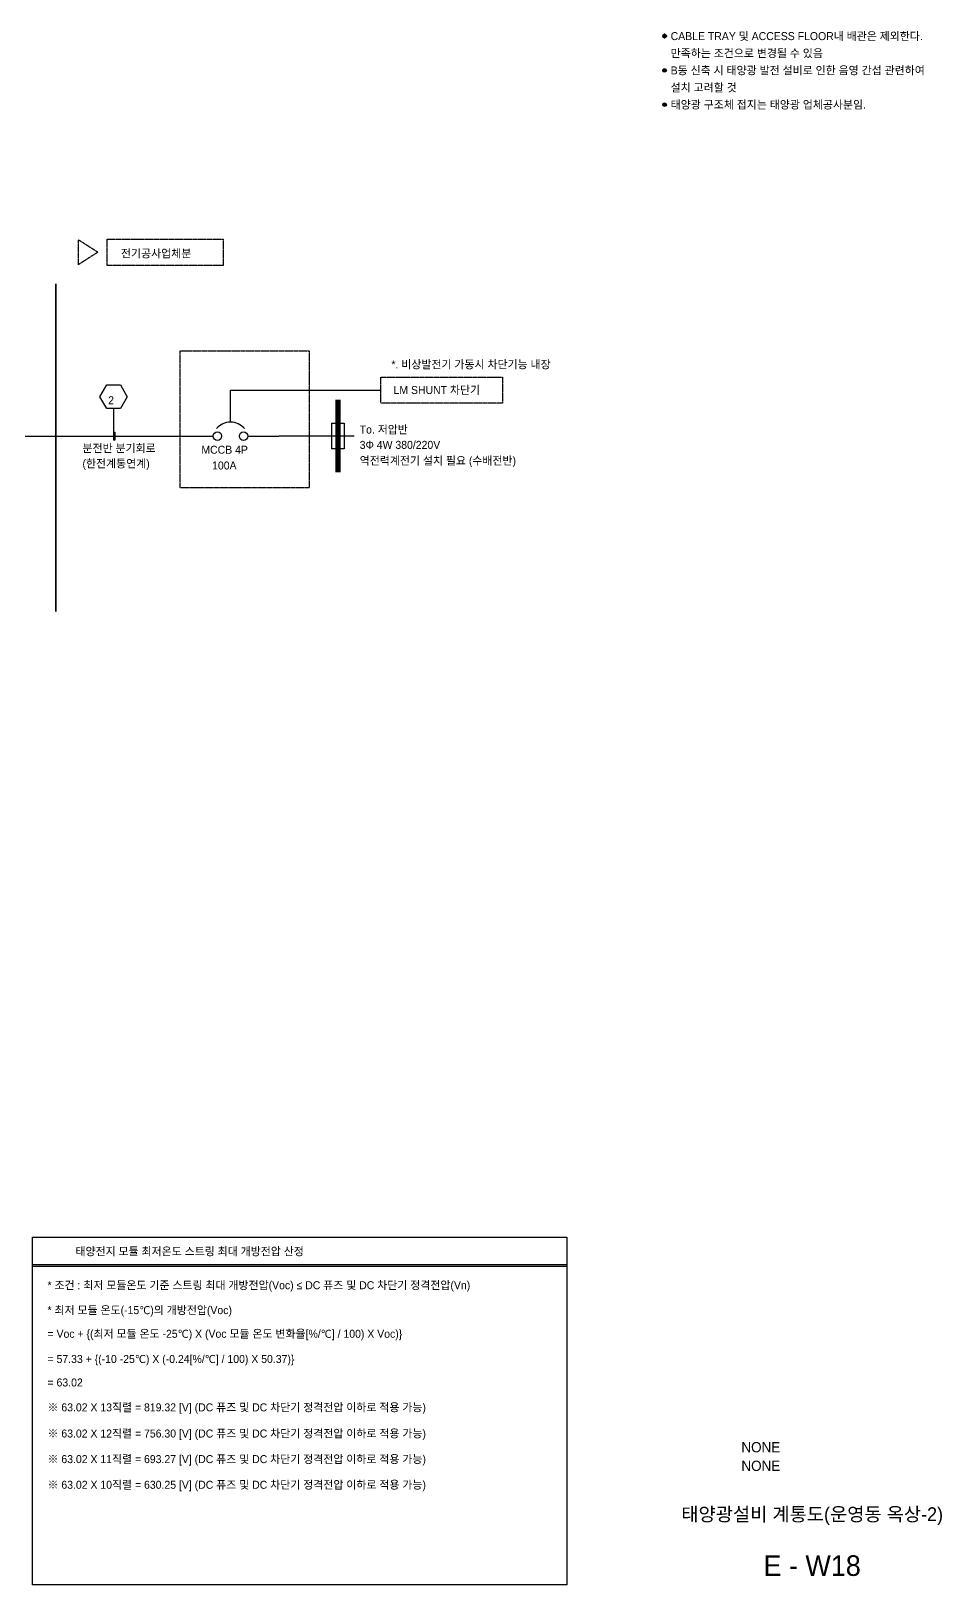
# Model space of a CAD drawing. Header units: millimetres. Extents: x 37541 to 999880, y 4425 to 1416340.
# Drawn here: x 669542 to 749198, y 1280400 to 1416340 of the extents above; entities that cross this region are included whole.
import ezdxf
from ezdxf.enums import TextEntityAlignment as Align

# ---------------------------------------------------------------- set-up
doc = ezdxf.new("R2010")
doc.units = ezdxf.units.MM
doc.header["$LTSCALE"] = 150
doc.linetypes.add('DASHED', pattern=[0.75, 0.5, -0.25])
doc.linetypes.add('DASHEDX2', pattern=[1.5, 1, -0.5])
for name, color, linetype in [('-----20 General Symbol', 3, 'Continuous'), ('-----29 Cable Schedule', 1, 'Continuous'), ('-----29 Indicator', 1, 'Continuous'), ('-----30 Text', 2, 'Continuous'), ('-----41 Drawing Title', 2, 'Continuous'), ('-----42 Drawing Number', 2, 'Continuous'), ('-----43 Drawing Scale', 3, 'Continuous'), ('1', 1, 'Continuous'), ('4', 4, 'Continuous')]:
    doc.layers.add(name, color=color, linetype=linetype)
doc.styles.add('ELEC', font='')
doc.styles.get('ELEC').set_extended_font_data('Dotum')

# ---------------------------------------------------------------- blocks, each defined once
blk = doc.blocks.new('SSH-20260319.160627')
at = {"layer": '-----30 Text'}
h = blk.add_hatch(color=256, dxfattribs=at)
edge = h.paths.add_edge_path()
edge.add_arc((15986, 33771), 160, 0, 360)
blk.add_circle((15986, 33771), 160, dxfattribs=at)
for p in [(15827, 33771), (15986, 33931), (15986, 33611), (16146, 33771)]:
    blk.add_point(p, dxfattribs=at)
at = {"layer": '-----30 Text', "style": 'ELEC'}
for s, p in [('CABLE TRAY 및 ACCESS FLOOR내 배관은 제외한다.', (16522, 33771)), ('만족하는 조건으로 변경될 수 있음', (16522, 32271))]:
    blk.add_text(s, height=700, dxfattribs=at).set_placement(p, align=Align.MIDDLE_LEFT)

msp = doc.modelspace()

# ---------------------------------------------------------------- hatches: boundary and pattern name
at = {"layer": '-----30 Text'}
h = msp.add_hatch(color=256, dxfattribs=at)
edge = h.paths.add_edge_path()
edge.add_arc((724939.238, 1412900.002), 159.864, 0, 360)
h = msp.add_hatch(color=256, dxfattribs=at)
edge = h.paths.add_edge_path()
edge.add_arc((724939.238, 1409900.002), 159.864, 0, 360)

# ---------------------------------------------------------------- linework, layer by layer
at = {"layer": '-----20 General Symbol', "const_width": 460.04, "elevation": 132.703}
msp.add_lwpolyline([(696384.723, 1384082.557), (696384.723, 1377723.668)], dxfattribs=at)
at = {"layer": '-----20 General Symbol', "elevation": 132.703}
msp.add_lwpolyline([(695845.641, 1382025.326), (696923.806, 1382025.326), (696923.806, 1379780.899), (695845.641, 1379780.899)], close=True, dxfattribs=at)
at = {"layer": '-----20 General Symbol'}
for centre in [(685836.885, 1380903.112), (688125.24, 1380903.112)]:
    msp.add_circle(centre, 367.771, dxfattribs=at)
msp.add_arc((686981.062, 1380503.433), 1624.378, 41.08803627, 138.91196373, dxfattribs=at)
at = {"layer": '-----29 Cable Schedule'}
msp.add_lwpolyline([(669651.841, 1310825.129), (716400, 1310825.129), (716400, 1280400.002), (669651.841, 1280400.002)], close=True, dxfattribs=at)
for points in [[(669651.841, 1308441.124), (716400, 1308441.124)], [(669651.841, 1308283.809), (716400, 1308283.809)]]:
    msp.add_lwpolyline(points, dxfattribs=at)
at = {"layer": '-----29 Indicator', "color": 1, "linetype": 'Continuous'}
for p, q in [((676754.606, 1383314.747), (676754.606, 1380556.535)), ((676754.606, 1381249.689), (676874.323, 1381249.689)), ((676874.323, 1381249.689), (676874.323, 1380556.535)), ((676874.323, 1380556.535), (676754.606, 1380556.535))]:
    msp.add_line(p, q, dxfattribs=at)
at = {"layer": '-----29 Indicator', "color": 1, "linetype": 'Continuous', "elevation": 132.703}
msp.add_lwpolyline([(676156.993, 1383314.747), (675559.38, 1384349.843), (676156.993, 1385384.939), (677352.219, 1385384.939), (677949.832, 1384349.843), (677352.219, 1383314.747)], close=True, dxfattribs=at)
at = {"layer": '-----30 Text'}
for centre in [(724939.238, 1412900.002), (724939.238, 1409900.002)]:
    msp.add_circle(centre, 159.864, dxfattribs=at)
at = {"layer": '1', "linetype": 'DASHEDX2', "ltscale": 0.1}
for p, q in [((673671.109, 1398077.889), (673671.109, 1395899.019)), ((675373.738, 1396988.454), (673671.109, 1398077.889)), ((675373.738, 1396988.454), (673671.109, 1395899.019))]:
    msp.add_line(p, q, dxfattribs=at)
for points, elevation in [([(676196.63, 1398131.654), (686337.008, 1398131.654), (686337.008, 1395845.254), (676196.63, 1395845.254)], -57.663), ([(682576.877, 1388362.072), (693872.191, 1388362.072), (693872.191, 1376388.614), (682576.877, 1376388.614)], 132.703), ([(700121.278, 1386061.749), (710775.856, 1386061.749), (710775.856, 1383786.029), (700121.278, 1383786.029)], -106.162)]:
    msp.add_lwpolyline(points, close=True, dxfattribs=dict(at, elevation=elevation))
at = {"layer": '1', "linetype": 'DASHED', "ltscale": 25, "const_width": 150}
msp.add_lwpolyline([(671705.88, 1394240.107), (671705.88, 1365558.262)], dxfattribs=at)
at = {"layer": '4'}
for points, elevation in [([(686981.062, 1382127.812), (686981.062, 1384923.889), (700121.278, 1384923.889)], -106.162), ([(644203.044, 1380903.112), (685469.113, 1380903.112)], 132.703), ([(688493.012, 1380903.112), (691217.123, 1380903.112)], 132.703), ([(697810.351, 1380903.112), (691217.123, 1380903.112)], 132.703)]:
    msp.add_lwpolyline(points, dxfattribs=dict(at, elevation=elevation))

# ---------------------------------------------------------------- block references
at = {"layer": '-----29 Cable Schedule'}
msp.add_blockref('SSH-20260319.160627', (708952.825, 1382128.705), dxfattribs=at)

# ---------------------------------------------------------------- texts
at = {"layer": '-----30 Text', "style": 'ELEC'}
for s, p in [('B동 신축 시 태양광 발전 설비로 인한 음영 간섭 관련하여', (725474.636, 1412900.002)), ('설치 고려할 것', (725474.636, 1411400.002)), ('태양광 구조체 접지는 태양광 업체공사분임.', (725474.636, 1409900.002))]:
    msp.add_text(s, height=700, dxfattribs=at).set_placement(p, align=Align.MIDDLE_LEFT)
for s, p in [('전기공사업체분', (677401.215, 1396533.121, 8.749)), ('*. 비상발전기 가동시 차단기능 내장', (701053.878, 1386826.38, -37.256)), ('2', (676280.741, 1383693.34)), ('To. 저압반', (698280.725, 1381126.382, -57.663)), ('분전반 분기회로', (674035.773, 1379493.612)), ('MCCB 4P', (684434.276, 1379363.037)), ('3Φ 4W 380/220V', (698280.725, 1379788.604, -57.663)), ('(한전계통연계)', (674035.773, 1378155.834)), ('100A', (685372.637, 1377985.936)), ('역전력계전기 설치 필요 (수배전반)', (698280.725, 1378407.969, -57.663)), ('* 조건 : 최저 모듈온도 기준 스트링 최대 개방전압(Voc) ≤ DC 퓨즈 및 DC 차단기 정격전압(Vn) ', (670979.458, 1306270.434)), ('* 최저 모듈 온도(-15℃)의 개방전압(Voc)', (670979.458, 1304091.02)), ('= Voc + {(최저 모듈 온도 -25℃) X (Voc 모듈 온도 변화율[%%%/℃] / 100) X Voc)} ', (670979.458, 1302021.171)), ('= 57.33 + {(-10 -25℃) X (-0.24[%%%/℃] / 100) X 50.37)} ', (670979.458, 1299817.057)), ('= 63.02', (670979.458, 1297762.994)), ('※ 63.02 X 13직렬 = 819.32 [V] (DC 퓨즈 및 DC 차단기 정격전압 이하로 적용 가능)', (670979.458, 1295583.252)), ('※ 63.02 X 12직렬 = 756.30 [V] (DC 퓨즈 및 DC 차단기 정격전압 이하로 적용 가능)', (670979.458, 1293296.583)), ('※ 63.02 X 11직렬 = 693.27 [V] (DC 퓨즈 및 DC 차단기 정격전압 이하로 적용 가능)', (670979.458, 1291056.445)), ('※ 63.02 X 10직렬 = 630.25 [V] (DC 퓨즈 및 DC 차단기 정격전압 이하로 적용 가능)', (670979.458, 1288812.226))]:
    msp.add_text(s, height=700, dxfattribs=at).set_placement(p)
at = {"layer": '-----30 Text', "linetype": 'ByBlock', "style": 'ELEC'}
msp.add_text('LM SHUNT 차단기', height=700, dxfattribs=at).set_placement((701239.52, 1384590.379, -106.162))
at = {"layer": '-----30 Text', "style": 'ELEC'}
msp.add_text('태양전지 모듈 최저온도 스트링 최대 개방전압 산정', height=700, dxfattribs=at).set_placement((683410.859, 1309578.484), align=Align.MIDDLE_CENTER)
at = {"layer": '-----41 Drawing Title', "style": 'ELEC'}
msp.add_text('태양광설비 계통도(운영동 옥상-2)', height=1200, dxfattribs=at).set_placement((737850, 1286590.003), align=Align.MIDDLE_CENTER)
at = {"layer": '-----42 Drawing Number', "style": 'ELEC'}
msp.add_text('E - W18', height=1800, dxfattribs=at).set_placement((737850, 1282090.003), align=Align.MIDDLE_CENTER)
at = {"layer": '-----43 Drawing Scale', "style": 'ELEC'}
for p in [(731660.231, 1292000.003), (731660.231, 1290370.003)]:
    msp.add_text('NONE', height=900, dxfattribs=at).set_placement(p)

doc.saveas('drawing.dxf')
